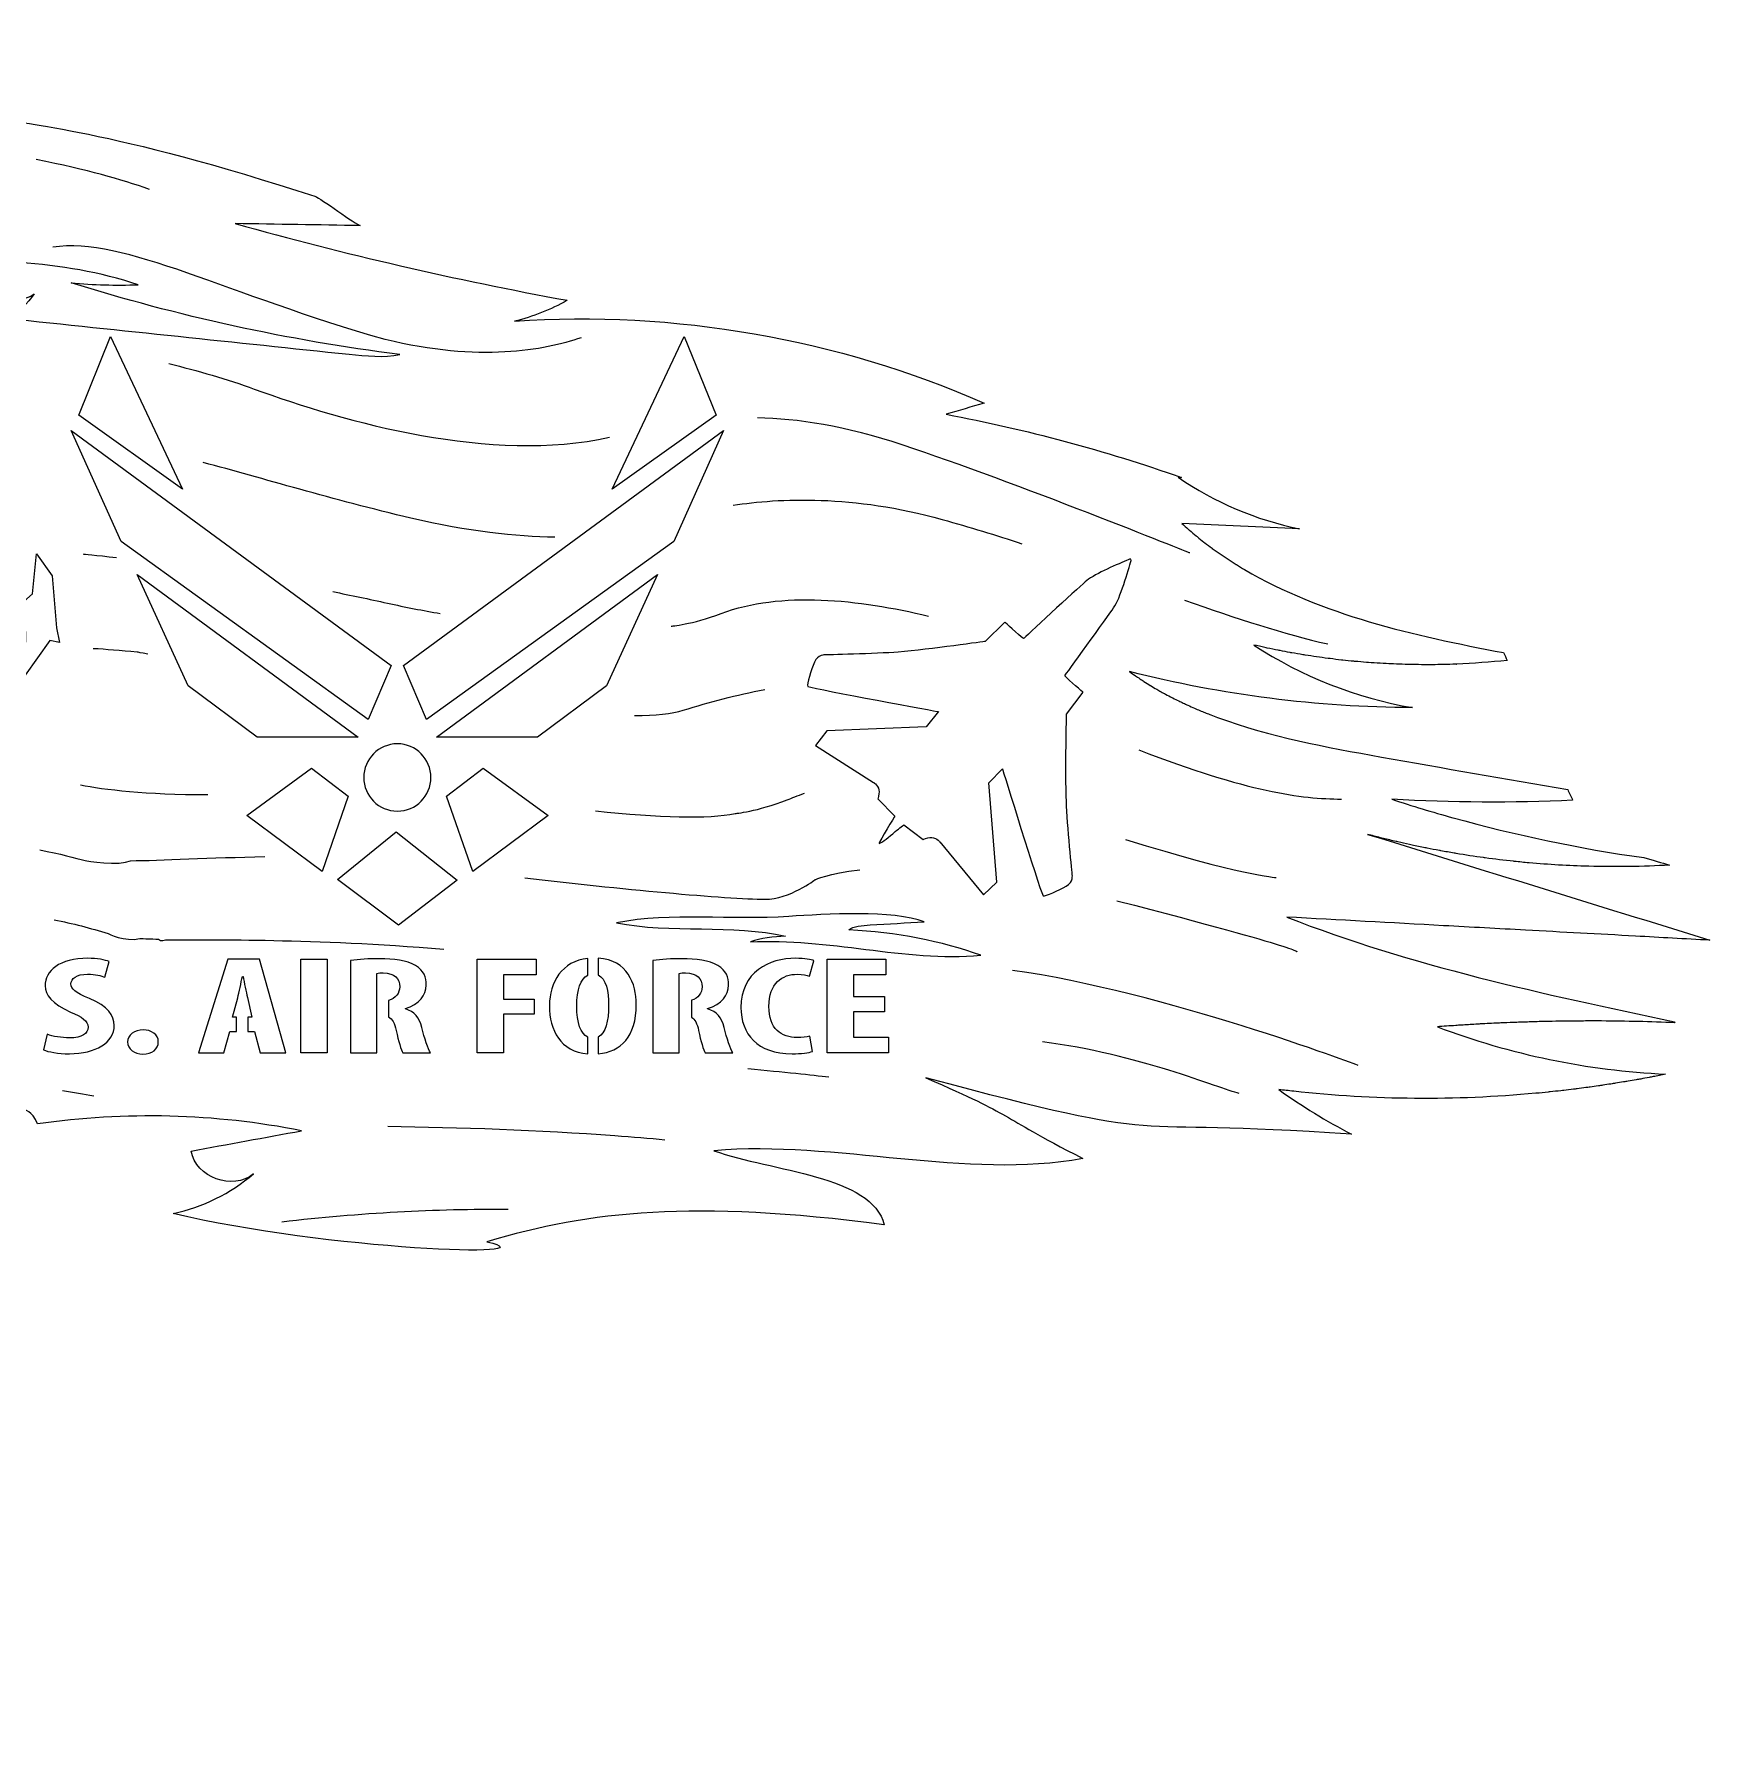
# Model space of a CAD drawing. Header units: inches. Extents: x 4.6 to 78.8, y -131.1 to -108.6.
# Drawn here: x 18.13 to 38.85, y -131.12 to -110.06 of the extents above; entities that cross this region are included whole.
import ezdxf

# ---------------------------------------------------------------- set-up
doc = ezdxf.new("R2010")
doc.units = ezdxf.units.IN
doc.header["$MEASUREMENT"] = 0
doc.layers.add('Layer 1', color=7, linetype='Continuous')

msp = doc.modelspace()

# ---------------------------------------------------------------- linework, layer by layer
at = {"layer": 'Layer 1', "color": 7, "lineweight": 5}
for points in [[(19.967, -115.682), (18.682, -114.766), (19.075, -113.796), (19.967, -115.682)], [(26.17, -113.796), (26.563, -114.766), (25.278, -115.682), (26.17, -113.796)], [(18.59, -114.958), (22.546, -117.86), (22.261, -118.529), (19.206, -116.328), (18.59, -114.958)], [(26.655, -114.958), (26.04, -116.328), (22.984, -118.529), (22.699, -117.86), (26.655, -114.958)], [(18.022, -117.981), (18.029, -117.441), (17.723, -117.315), (18.112, -116.977), (18.16, -116.48), (18.355, -116.752), (18.409, -117.395), (18.447, -117.576), (18.325, -117.55), (18.022, -117.981)], [(19.406, -116.736), (22.138, -118.745), (20.891, -118.745), (20.037, -118.114), (19.406, -116.736)], [(24.354, -118.745), (23.107, -118.745), (25.84, -116.736), (25.208, -118.114), (24.354, -118.745)], [(22.015, -119.476), (21.691, -120.407), (20.76, -119.715), (21.561, -119.13), (22.015, -119.476)], [(23.554, -120.407), (23.231, -119.476), (23.685, -119.13), (24.485, -119.715), (23.554, -120.407)], [(22.638, -121.069), (21.884, -120.507), (22.607, -119.915), (23.361, -120.515), (22.638, -121.069)], [(21.753, -122.65), (21.427, -122.65), (21.427, -121.49), (21.753, -121.49), (21.753, -122.65)], [(24.339, -121.686), (23.935, -121.686), (23.935, -121.984), (24.314, -121.984), (24.314, -122.171), (23.935, -122.171), (23.935, -122.65), (23.609, -122.65), (23.609, -121.49), (24.339, -121.49), (24.339, -121.686)], [(28.694, -122.65), (27.935, -122.65), (27.935, -121.49), (28.664, -121.49), (28.664, -121.686), (28.261, -121.686), (28.261, -121.953), (28.645, -121.953), (28.645, -122.14), (28.261, -122.14), (28.261, -122.453), (28.694, -122.453), (28.694, -122.65)]]:
    msp.add_lwpolyline(points, dxfattribs=at)
for points, knots in [([(35.776, -122.307), (35.836, -122.303), (35.896, -122.299), (35.956, -122.296), (35.975, -122.295), (35.993, -122.293), (36.012, -122.292), (36.086, -122.288), (36.16, -122.285), (36.235, -122.281), (36.257, -122.28), (36.279, -122.279), (36.301, -122.278), (36.356, -122.276), (36.411, -122.274), (36.465, -122.272), (36.492, -122.271), (36.519, -122.27), (36.546, -122.269), (36.61, -122.267), (36.675, -122.265), (36.739, -122.263), (36.766, -122.263), (36.793, -122.262), (36.819, -122.261), (36.875, -122.26), (36.93, -122.259), (36.986, -122.258), (37.018, -122.258), (37.05, -122.257), (37.082, -122.257), (37.127, -122.256), (37.172, -122.256), (37.218, -122.256), (37.249, -122.256), (37.28, -122.255), (37.312, -122.255), (37.378, -122.255), (37.445, -122.255), (37.511, -122.255), (37.814, -122.257), (38.116, -122.264), (38.418, -122.277), (38.416, -122.273), (38.414, -122.268), (38.412, -122.264), (36.791, -121.922), (35.163, -121.574), (33.62, -120.971), (34.266, -121.006), (34.912, -121.041), (35.559, -121.077), (35.559, -121.077), (35.559, -121.077), (35.559, -121.077), (35.896, -121.095), (36.234, -121.113), (36.571, -121.132), (37.024, -121.157), (37.477, -121.181), (37.93, -121.206), (38.237, -121.223), (38.544, -121.24), (38.851, -121.256), (37.441, -120.82), (36.03, -120.384), (34.619, -119.948), (34.672, -119.962), (34.725, -119.976), (34.778, -119.989), (34.79, -119.992), (34.802, -119.995), (34.814, -119.998), (34.866, -120.011), (34.919, -120.024), (34.972, -120.036), (34.978, -120.037), (34.985, -120.039), (34.991, -120.04), (35.04, -120.052), (35.089, -120.063), (35.138, -120.073), (35.148, -120.076), (35.158, -120.078), (35.168, -120.08), (35.221, -120.092), (35.275, -120.103), (35.328, -120.114), (35.337, -120.115), (35.345, -120.117), (35.354, -120.119), (35.405, -120.129), (35.456, -120.139), (35.506, -120.148), (35.512, -120.149), (35.517, -120.15), (35.523, -120.151), (35.578, -120.161), (35.633, -120.171), (35.689, -120.18), (35.697, -120.182), (35.706, -120.183), (35.714, -120.185), (35.827, -120.204), (35.94, -120.221), (36.053, -120.236), (36.06, -120.237), (36.067, -120.238), (36.074, -120.239), (36.19, -120.255), (36.307, -120.269), (36.423, -120.281), (36.427, -120.282), (36.431, -120.282), (36.435, -120.283), (36.495, -120.289), (36.554, -120.295), (36.613, -120.3), (36.614, -120.3), (36.614, -120.3), (36.615, -120.3), (36.736, -120.311), (36.858, -120.32), (36.979, -120.327), (36.981, -120.327), (36.983, -120.327), (36.985, -120.327), (37.106, -120.334), (37.226, -120.34), (37.347, -120.343), (37.349, -120.343), (37.351, -120.343), (37.354, -120.343), (37.687, -120.352), (38.02, -120.347), (38.353, -120.328), (38.256, -120.299), (38.15, -120.268), (38.033, -120.236), (37.238, -120.123), (36.45, -119.958), (35.677, -119.743), (35.676, -119.743), (35.675, -119.743), (35.674, -119.743), (35.421, -119.672), (35.169, -119.597), (34.918, -119.515), (35.663, -119.556), (36.409, -119.56), (37.154, -119.527), (37.134, -119.483), (37.113, -119.439), (37.093, -119.395), (36.325, -119.263), (35.557, -119.129), (34.79, -118.992), (34.108, -118.871), (33.41, -118.742), (32.763, -118.503), (32.763, -118.503), (32.764, -118.503), (32.764, -118.503), (32.763, -118.503), (32.762, -118.502), (32.761, -118.502), (32.735, -118.492), (32.708, -118.482), (32.682, -118.472), (32.671, -118.468), (32.661, -118.464), (32.65, -118.46), (32.631, -118.452), (32.613, -118.445), (32.594, -118.437), (32.584, -118.433), (32.573, -118.429), (32.562, -118.424), (32.54, -118.415), (32.517, -118.405), (32.495, -118.396), (32.489, -118.393), (32.483, -118.391), (32.478, -118.388), (32.451, -118.377), (32.424, -118.364), (32.397, -118.352), (32.387, -118.348), (32.378, -118.344), (32.369, -118.339), (32.349, -118.33), (32.33, -118.321), (32.311, -118.312), (32.301, -118.307), (32.292, -118.303), (32.283, -118.298), (32.258, -118.286), (32.234, -118.274), (32.21, -118.262), (32.207, -118.26), (32.204, -118.259), (32.2, -118.257), (32.174, -118.244), (32.147, -118.229), (32.12, -118.215), (32.112, -118.21), (32.104, -118.206), (32.095, -118.201), (32.076, -118.191), (32.056, -118.18), (32.037, -118.169), (32.028, -118.164), (32.02, -118.159), (32.012, -118.155), (31.986, -118.14), (31.961, -118.125), (31.935, -118.109), (31.934, -118.109), (31.933, -118.108), (31.932, -118.107), (31.906, -118.091), (31.88, -118.075), (31.854, -118.058), (31.846, -118.054), (31.839, -118.049), (31.831, -118.044), (31.812, -118.031), (31.793, -118.018), (31.774, -118.006), (31.766, -118), (31.759, -117.995), (31.751, -117.99), (31.725, -117.973), (31.7, -117.955), (31.675, -117.937), (32.817, -118.227), (33.996, -118.377), (35.175, -118.382), (34.477, -118.261), (33.804, -117.996), (33.212, -117.608), (33.257, -117.618), (33.303, -117.629), (33.349, -117.639), (33.359, -117.641), (33.369, -117.643), (33.378, -117.645), (33.423, -117.654), (33.468, -117.664), (33.513, -117.673), (33.521, -117.674), (33.528, -117.675), (33.536, -117.677), (33.577, -117.685), (33.619, -117.693), (33.661, -117.7), (33.668, -117.702), (33.675, -117.703), (33.682, -117.704), (33.728, -117.712), (33.773, -117.72), (33.819, -117.728), (33.828, -117.729), (33.837, -117.731), (33.847, -117.732), (33.941, -117.747), (34.035, -117.761), (34.13, -117.773), (34.138, -117.774), (34.146, -117.775), (34.155, -117.776), (34.201, -117.782), (34.248, -117.788), (34.295, -117.793), (34.301, -117.794), (34.307, -117.794), (34.313, -117.795), (34.358, -117.8), (34.403, -117.804), (34.448, -117.809), (34.453, -117.809), (34.457, -117.81), (34.462, -117.81), (34.51, -117.814), (34.557, -117.818), (34.605, -117.822), (34.613, -117.823), (34.62, -117.823), (34.628, -117.824), (34.725, -117.831), (34.822, -117.837), (34.919, -117.841), (34.926, -117.842), (34.932, -117.842), (34.939, -117.842), (34.987, -117.844), (35.035, -117.846), (35.084, -117.847), (35.088, -117.847), (35.093, -117.848), (35.098, -117.848), (35.145, -117.849), (35.192, -117.85), (35.24, -117.85), (35.243, -117.85), (35.246, -117.85), (35.249, -117.85), (35.297, -117.851), (35.346, -117.851), (35.394, -117.851), (35.402, -117.851), (35.409, -117.851), (35.416, -117.851), (35.513, -117.85), (35.61, -117.848), (35.707, -117.844), (35.711, -117.844), (35.716, -117.844), (35.72, -117.843), (35.72, -117.843), (35.72, -117.843), (35.719, -117.843), (35.928, -117.835), (36.137, -117.82), (36.345, -117.798), (36.33, -117.766), (36.315, -117.734), (36.3, -117.702), (35.188, -117.492), (34.052, -117.235), (33.098, -116.675), (33.098, -116.675), (33.098, -116.675), (33.098, -116.675), (33.064, -116.655), (33.03, -116.634), (32.996, -116.613), (32.996, -116.613), (32.995, -116.613), (32.995, -116.612), (32.894, -116.55), (32.795, -116.483), (32.698, -116.413), (32.697, -116.412), (32.696, -116.411), (32.695, -116.41), (32.665, -116.388), (32.635, -116.366), (32.605, -116.343), (32.602, -116.341), (32.598, -116.338), (32.595, -116.335), (32.566, -116.313), (32.538, -116.291), (32.51, -116.268), (32.506, -116.265), (32.502, -116.261), (32.498, -116.258), (32.47, -116.235), (32.442, -116.212), (32.415, -116.189), (32.412, -116.186), (32.408, -116.183), (32.405, -116.18), (32.377, -116.155), (32.348, -116.13), (32.321, -116.105), (32.806, -116.127), (33.292, -116.15), (33.778, -116.172), (33.241, -116.062), (32.726, -115.844), (32.275, -115.533), (32.289, -115.534), (32.303, -115.535), (32.317, -115.537), (31.37, -115.202), (30.396, -114.941), (29.409, -114.756), (29.565, -114.71), (29.721, -114.663), (29.877, -114.617), (28.061, -113.82), (26.05, -113.469), (24.071, -113.605), (24.299, -113.551), (24.519, -113.463), (24.722, -113.347), (23.341, -113.093), (21.971, -112.777), (20.618, -112.399), (21.133, -112.407), (21.647, -112.415), (22.162, -112.424), (22.118, -112.416), (21.657, -112.074), (21.613, -112.065), (19.096, -111.239), (17.924, -111.155), (17.753, -111.111), (17.753, -111.111), (17.768, -110.959), (17.768, -110.959), (17.768, -110.959), (17.625, -110.879), (17.625, -110.879), (17.568, -110.848), (17.51, -110.817), (17.451, -110.787), (16.922, -110.812), (16.392, -110.81), (15.863, -110.779), (15.863, -110.779), (15.863, -110.78), (15.863, -110.78), (15.863, -110.78), (15.898, -110.819), (15.898, -110.819), (15.909, -110.822), (15.919, -110.826), (15.93, -110.829), (15.93, -110.829), (16.312, -110.816), (16.312, -110.816), (16.312, -110.816), (16.208, -110.947), (16.208, -110.947), (16.333, -111.01), (16.452, -111.084), (16.563, -111.17), (16.452, -111.282), (16.281, -111.278), (16.12, -111.25), (16.12, -111.25), (16.244, -111.463), (16.244, -111.463), (16.244, -111.463), (15.85, -111.393), (15.85, -111.393), (15.85, -111.393), (15.542, -111.73), (15.542, -111.73), (15.542, -111.73), (15.549, -111.303), (15.549, -111.303), (15.549, -111.303), (15.266, -111.206), (15.266, -111.206), (15.266, -111.206), (15.42, -111.105), (15.42, -111.105), (15.095, -111.046), (14.768, -111), (14.44, -110.967), (14.44, -110.967), (14.374, -111.054), (14.374, -111.054), (14.374, -111.054), (14.564, -111.397), (14.564, -111.397), (14.564, -111.397), (14.167, -111.321), (14.167, -111.321), (14.167, -111.321), (13.86, -111.671), (13.86, -111.671), (13.86, -111.671), (13.867, -111.225), (13.867, -111.225), (13.867, -111.225), (13.579, -111.121), (13.579, -111.121), (13.579, -111.121), (13.867, -110.923), (13.867, -110.923), (13.867, -110.923), (13.867, -110.923), (13.867, -110.923), (13.516, -110.904), (13.165, -110.9), (12.814, -110.911), (12.814, -110.911), (12.691, -111.079), (12.691, -111.079), (12.691, -111.079), (12.883, -111.44), (12.883, -111.44), (12.883, -111.44), (12.483, -111.359), (12.483, -111.359), (12.483, -111.359), (12.177, -111.724), (12.177, -111.724), (12.177, -111.724), (12.183, -111.259), (12.183, -111.259), (12.183, -111.259), (11.891, -111.148), (11.891, -111.148), (11.891, -111.148), (12.171, -110.947), (12.171, -110.947), (11.948, -110.966), (11.725, -110.99), (11.504, -111.021), (11.643, -110.842), (11.782, -110.664), (11.921, -110.485), (11.177, -110.299), (10.394, -110.267), (9.637, -110.392), (9.751, -110.28), (9.864, -110.168), (9.978, -110.056), (9.239, -110.195), (8.464, -110.403), (7.657, -110.677), (6.514, -111.065), (5.534, -111.512), (4.86, -111.849), (4.606, -112.396), (4.719, -113.106), (4.854, -113.725), (4.904, -113.657), (4.954, -113.59), (5.003, -113.523), (5.375, -114.124), (5.501, -114.873), (5.347, -115.564), (5.298, -115.781), (5.222, -116.006), (5.281, -116.221), (5.331, -116.402), (5.469, -116.544), (5.567, -116.704), (5.666, -116.864), (5.722, -117.083), (5.608, -117.232), (5.895, -117.184), (6.163, -117.028), (6.347, -116.802), (6.323, -117.088), (6.37, -117.381), (6.484, -117.644), (6.533, -117.757), (6.595, -117.886), (6.543, -117.997), (6.532, -118.02), (6.518, -118.04), (6.501, -118.058), (6.501, -118.058), (6.732, -118.042), (6.732, -118.042), (6.732, -118.042), (6.463, -118.483), (6.463, -118.483), (6.463, -118.483), (6.661, -118.914), (6.661, -118.914), (6.661, -118.914), (6.248, -118.828), (6.248, -118.828), (6.248, -118.828), (6.102, -119.037), (6.102, -119.037), (6.102, -119.037), (6.102, -119.037), (6.102, -119.037), (6.116, -119.17), (6.145, -119.304), (6.182, -119.428), (6.311, -119.86), (6.503, -120.316), (6.366, -120.746), (6.58, -120.799), (6.793, -120.851), (7.006, -120.904), (6.764, -121.167), (6.506, -121.528), (6.665, -121.848), (6.709, -121.937), (6.782, -122.01), (6.857, -122.079), (7.225, -121.973), (7.606, -121.898), (7.981, -121.825), (7.825, -121.776), (7.669, -121.727), (7.513, -121.678), (8.529, -121.345), (9.745, -121.521), (10.574, -120.846), (10.409, -120.8), (10.445, -120.52), (10.604, -120.456), (10.763, -120.393), (10.942, -120.48), (11.074, -120.589), (11.206, -120.698), (11.324, -120.834), (11.486, -120.891), (11.63, -120.941), (11.787, -120.922), (11.938, -120.901), (12.251, -120.86), (12.564, -120.818), (12.876, -120.776), (12.544, -120.912), (12.212, -121.048), (11.88, -121.184), (12.195, -121.631), (13.699, -121.998), (13.038, -121.966), (12.741, -121.952), (12.444, -121.897), (12.149, -121.926), (11.641, -121.977), (11.195, -122.271), (10.771, -122.555), (10.977, -122.65), (10.934, -122.976), (10.768, -123.13), (10.602, -123.284), (10.369, -123.344), (10.187, -123.479), (10.039, -123.589), (9.926, -123.75), (9.758, -123.827), (9.529, -123.931), (9.229, -123.836), (9.103, -123.619), (9.475, -123.267), (9.864, -122.925), (10.218, -122.556), (9.725, -122.276), (10.401, -122.065), (10.443, -121.84), (10.521, -121.422), (9.515, -121.807), (9.276, -121.857), (8.545, -122.01), (7.814, -122.163), (7.083, -122.316), (7.112, -122.361), (7.134, -122.41), (7.142, -122.465), (7.444, -122.527), (7.668, -122.85), (7.619, -123.155), (7.602, -123.264), (7.555, -123.366), (7.508, -123.466), (7.311, -123.895), (7.113, -124.324), (6.915, -124.753), (6.629, -125.374), (6.335, -126.029), (6.386, -126.711), (6.534, -126.582), (6.817, -126.484), (6.878, -126.671), (6.893, -126.716), (6.885, -126.765), (6.877, -126.811), (6.803, -127.263), (6.729, -127.714), (6.655, -128.165), (6.11, -128.536), (5.532, -128.951), (5.323, -129.576), (5.606, -129.599), (5.893, -129.572), (6.166, -129.494), (6.151, -129.746), (6.045, -129.992), (5.872, -130.176), (5.949, -130.305), (5.946, -130.477), (5.864, -130.603), (6.022, -130.574), (6.187, -130.546), (6.339, -130.597), (6.491, -130.647), (6.621, -130.804), (6.583, -130.959), (6.544, -131.117), (11.405, -128.717), (12.904, -127.983), (13.04, -127.917), (13.18, -127.85), (13.324, -127.783), (13.483, -127.643), (13.633, -127.491), (13.771, -127.329), (12.904, -127.588), (13.397, -127.282), (12.529, -127.541), (13.695, -126.808), (13.604, -126.809), (14.927, -126.429), (15.212, -126.277), (15.473, -126.078), (15.692, -125.841), (14.962, -125.816), (14.231, -125.792), (13.501, -125.767), (13.461, -125.431), (13.893, -125.266), (14.227, -125.212), (15.272, -125.041), (16.305, -124.795), (17.315, -124.477), (16.98, -124.324), (16.63, -124.202), (16.273, -124.112), (16.492, -123.855), (16.903, -123.902), (17.2, -123.742), (17.614, -123.52), (17.694, -123.633), (17.738, -123.165), (17.879, -123.505), (18.032, -123.189), (18.173, -123.528), (19.256, -123.371), (20.366, -123.399), (21.439, -123.612), (20.983, -123.696), (20.527, -123.779), (20.072, -123.862), (20.13, -124.188), (20.589, -124.357), (20.844, -124.146), (20.559, -124.386), (20.215, -124.556), (19.851, -124.636), (21.756, -125.085), (24.608, -125.195), (23.73, -124.983), (25.023, -124.604), (26.265, -124.465), (28.643, -124.773), (28.492, -124.166), (27.257, -124.115), (26.535, -123.858), (28.054, -123.73), (29.658, -124.222), (31.099, -123.955), (29.971, -123.377), (30.32, -123.46), (29.156, -122.957), (32.34, -123.809), (31.381, -123.444), (34.42, -123.654), (34.108, -123.492), (33.808, -123.308), (33.522, -123.103), (33.583, -123.11), (33.644, -123.117), (33.705, -123.124), (33.705, -123.124), (33.705, -123.124), (33.705, -123.124), (34.698, -123.233), (35.702, -123.241), (36.697, -123.149), (36.698, -123.149), (36.7, -123.149), (36.701, -123.149), (36.752, -123.144), (36.802, -123.139), (36.852, -123.134), (36.861, -123.133), (36.869, -123.132), (36.878, -123.131), (36.921, -123.127), (36.964, -123.122), (37.008, -123.117), (37.02, -123.116), (37.033, -123.114), (37.046, -123.113), (37.085, -123.108), (37.124, -123.104), (37.163, -123.099), (37.178, -123.097), (37.193, -123.095), (37.208, -123.093), (37.245, -123.088), (37.281, -123.084), (37.318, -123.079), (37.335, -123.076), (37.352, -123.074), (37.369, -123.072), (37.403, -123.067), (37.438, -123.062), (37.472, -123.057), (37.491, -123.054), (37.509, -123.052), (37.527, -123.049), (37.561, -123.044), (37.594, -123.039), (37.627, -123.034), (37.646, -123.031), (37.665, -123.028), (37.684, -123.025), (37.717, -123.02), (37.75, -123.014), (37.783, -123.009), (37.802, -123.005), (37.821, -123.002), (37.84, -122.999), (37.873, -122.993), (37.907, -122.987), (37.94, -122.982), (37.958, -122.978), (37.977, -122.975), (37.996, -122.972), (38.031, -122.965), (38.066, -122.958), (38.101, -122.952), (38.118, -122.949), (38.134, -122.946), (38.15, -122.943), (38.201, -122.933), (38.253, -122.923), (38.304, -122.912), (37.34, -122.867), (36.383, -122.669), (35.481, -122.327), (35.557, -122.321), (35.634, -122.316), (35.71, -122.311), (35.732, -122.309), (35.754, -122.308), (35.776, -122.307)], [0, 0, 0, 0, 1, 1, 1, 2, 2, 2, 3, 3, 3, 4, 4, 4, 5, 5, 5, 6, 6, 6, 7, 7, 7, 8, 8, 8, 9, 9, 9, 10, 10, 10, 11, 11, 11, 12, 12, 12, 13, 13, 13, 14, 14, 14, 15, 15, 15, 16, 16, 16, 17, 17, 17, 18, 18, 18, 19, 19, 19, 20, 20, 20, 21, 21, 21, 22, 22, 22, 23, 23, 23, 24, 24, 24, 25, 25, 25, 26, 26, 26, 27, 27, 27, 28, 28, 28, 29, 29, 29, 30, 30, 30, 31, 31, 31, 32, 32, 32, 33, 33, 33, 34, 34, 34, 35, 35, 35, 36, 36, 36, 37, 37, 37, 38, 38, 38, 39, 39, 39, 40, 40, 40, 41, 41, 41, 42, 42, 42, 43, 43, 43, 44, 44, 44, 45, 45, 45, 46, 46, 46, 47, 47, 47, 48, 48, 48, 49, 49, 49, 50, 50, 50, 51, 51, 51, 52, 52, 52, 53, 53, 53, 54, 54, 54, 55, 55, 55, 56, 56, 56, 57, 57, 57, 58, 58, 58, 59, 59, 59, 60, 60, 60, 61, 61, 61, 62, 62, 62, 63, 63, 63, 64, 64, 64, 65, 65, 65, 66, 66, 66, 67, 67, 67, 68, 68, 68, 69, 69, 69, 70, 70, 70, 71, 71, 71, 72, 72, 72, 73, 73, 73, 74, 74, 74, 75, 75, 75, 76, 76, 76, 77, 77, 77, 78, 78, 78, 79, 79, 79, 80, 80, 80, 81, 81, 81, 82, 82, 82, 83, 83, 83, 84, 84, 84, 85, 85, 85, 86, 86, 86, 87, 87, 87, 88, 88, 88, 89, 89, 89, 90, 90, 90, 91, 91, 91, 92, 92, 92, 93, 93, 93, 94, 94, 94, 95, 95, 95, 96, 96, 96, 97, 97, 97, 98, 98, 98, 99, 99, 99, 100, 100, 100, 101, 101, 101, 102, 102, 102, 103, 103, 103, 104, 104, 104, 105, 105, 105, 106, 106, 106, 107, 107, 107, 108, 108, 108, 109, 109, 109, 110, 110, 110, 111, 111, 111, 112, 112, 112, 113, 113, 113, 114, 114, 114, 115, 115, 115, 116, 116, 116, 117, 117, 117, 118, 118, 118, 119, 119, 119, 120, 120, 120, 121, 121, 121, 122, 122, 122, 123, 123, 123, 124, 124, 124, 125, 125, 125, 126, 126, 126, 127, 127, 127, 128, 128, 128, 129, 129, 129, 130, 130, 130, 131, 131, 131, 132, 132, 132, 133, 133, 133, 134, 134, 134, 135, 135, 135, 136, 136, 136, 137, 137, 137, 138, 138, 138, 139, 139, 139, 140, 140, 140, 141, 141, 141, 142, 142, 142, 143, 143, 143, 144, 144, 144, 145, 145, 145, 146, 146, 146, 147, 147, 147, 148, 148, 148, 149, 149, 149, 150, 150, 150, 151, 151, 151, 152, 152, 152, 153, 153, 153, 154, 154, 154, 155, 155, 155, 156, 156, 156, 157, 157, 157, 158, 158, 158, 159, 159, 159, 160, 160, 160, 161, 161, 161, 162, 162, 162, 163, 163, 163, 164, 164, 164, 165, 165, 165, 166, 166, 166, 167, 167, 167, 168, 168, 168, 169, 169, 169, 170, 170, 170, 171, 171, 171, 172, 172, 172, 173, 173, 173, 174, 174, 174, 175, 175, 175, 176, 176, 176, 177, 177, 177, 178, 178, 178, 179, 179, 179, 180, 180, 180, 181, 181, 181, 182, 182, 182, 183, 183, 183, 184, 184, 184, 185, 185, 185, 186, 186, 186, 187, 187, 187, 188, 188, 188, 189, 189, 189, 190, 190, 190, 191, 191, 191, 192, 192, 192, 193, 193, 193, 194, 194, 194, 195, 195, 195, 196, 196, 196, 197, 197, 197, 198, 198, 198, 199, 199, 199, 200, 200, 200, 201, 201, 201, 202, 202, 202, 203, 203, 203, 204, 204, 204, 205, 205, 205, 206, 206, 206, 207, 207, 207, 208, 208, 208, 209, 209, 209, 210, 210, 210, 211, 211, 211, 212, 212, 212, 213, 213, 213, 214, 214, 214, 215, 215, 215, 216, 216, 216, 217, 217, 217, 218, 218, 218, 219, 219, 219, 220, 220, 220, 221, 221, 221, 222, 222, 222, 223, 223, 223, 224, 224, 224, 225, 225, 225, 226, 226, 226, 227, 227, 227, 228, 228, 228, 229, 229, 229, 230, 230, 230, 231, 231, 231, 232, 232, 232, 233, 233, 233, 234, 234, 234, 235, 235, 235, 236, 236, 236, 237, 237, 237, 238, 238, 238, 239, 239, 239, 240, 240, 240, 241, 241, 241, 242, 242, 242, 243, 243, 243, 244, 244, 244, 245, 245, 245, 246, 246, 246, 247, 247, 247, 248, 248, 248, 249, 249, 249, 250, 250, 250, 251, 251, 251, 252, 252, 252, 253, 253, 253, 254, 254, 254, 255, 255, 255, 256, 256, 256, 257, 257, 257, 258, 258, 258, 259, 259, 259, 260, 260, 260, 261, 261, 261, 262, 262, 262, 263, 263, 263, 264, 264, 264, 265, 265, 265, 266, 266, 266, 267, 267, 267, 268, 268, 268, 269, 269, 269, 270, 270, 270, 271, 271, 271, 272, 272, 272, 273, 273, 273, 274, 274, 274, 275, 275, 275, 276, 276, 276, 277, 277, 277, 278, 278, 278, 278]), ([(16.332, -112.848), (16.332, -112.848), (16.35, -112.573), (16.35, -112.573), (16.35, -112.573), (16.076, -112.49), (16.076, -112.49), (16.076, -112.49), (16.447, -112.272), (16.447, -112.272), (16.447, -112.272), (16.513, -111.92), (16.513, -111.92), (16.513, -111.92), (16.733, -112.148), (16.733, -112.148), (16.733, -112.148), (17.13, -112.13), (17.13, -112.13), (17.13, -112.13), (16.863, -112.418), (16.863, -112.418), (16.863, -112.418), (17.038, -112.709), (17.038, -112.709), (17.038, -112.709), (16.644, -112.65), (16.644, -112.65), (16.644, -112.65), (16.447, -112.836), (16.447, -112.836), (16.52, -112.829), (16.59, -112.822), (16.656, -112.814), (16.596, -112.875), (16.526, -112.929), (16.457, -112.985), (17.434, -112.791), (18.482, -112.85), (19.417, -113.154), (19.141, -113.165), (18.864, -113.157), (18.589, -113.129), (19.901, -113.543), (21.267, -113.841), (22.655, -114.017), (22.451, -114.057), (22.236, -114.036), (22.028, -114.014), (20.618, -113.866), (19.208, -113.718), (17.798, -113.57), (17.939, -113.495), (18.056, -113.389), (18.13, -113.265), (18.015, -113.457), (16.133, -113.362), (15.854, -113.358), (15.373, -113.352), (14.619, -113.418), (14.191, -113.238), (14.716, -112.982), (15.639, -112.915), (16.332, -112.848)], [0, 0, 0, 0, 1, 1, 1, 2, 2, 2, 3, 3, 3, 4, 4, 4, 5, 5, 5, 6, 6, 6, 7, 7, 7, 8, 8, 8, 9, 9, 9, 10, 10, 10, 11, 11, 11, 12, 12, 12, 13, 13, 13, 14, 14, 14, 15, 15, 15, 16, 16, 16, 17, 17, 17, 18, 18, 18, 19, 19, 19, 20, 20, 20, 21, 21, 21, 21]), ([(24.893, -113.81), (24.443, -113.966), (23.635, -114.115), (22.473, -113.832), (20.535, -113.285), (19.239, -112.559), (18.363, -112.69)], [0, 0, 0, 0, 1, 1, 1, 2, 2, 2, 2]), ([(19.795, -114.129), (20.152, -114.217), (20.52, -114.322), (20.853, -114.444), (21.961, -114.85), (23.798, -115.367), (25.245, -115.04)], [0, 0, 0, 0, 1, 1, 1, 2, 2, 2, 2]), ([(32.419, -116.47), (32.419, -116.47), (30.252, -115.595), (28.876, -115.137), (28.155, -114.896), (27.568, -114.81), (27.074, -114.801)], [0, 0, 0, 0, 1, 1, 1, 2, 2, 2, 2]), ([(24.569, -116.276), (24.092, -116.267), (23.494, -116.207), (22.791, -116.04), (21.822, -115.811), (20.952, -115.545), (20.222, -115.352)], [0, 0, 0, 0, 1, 1, 1, 2, 2, 2, 2]), ([(26.775, -115.88), (27.336, -115.793), (28.256, -115.747), (29.36, -116.056), (29.696, -116.15), (30.024, -116.251), (30.345, -116.355)], [0, 0, 0, 0, 1, 1, 1, 2, 2, 2, 2]), ([(31.101, -118.192), (31.101, -118.192), (30.896, -118.462), (30.896, -118.462), (30.896, -118.462), (30.881, -119.149), (30.894, -119.546), (30.905, -119.818), (30.967, -120.447), (30.967, -120.447), (30.967, -120.447), (30.985, -120.536), (30.893, -120.589), (30.801, -120.642), (30.636, -120.717), (30.606, -120.707), (30.549, -120.581), (30.103, -119.138), (30.103, -119.138), (30.103, -119.138), (29.935, -119.312), (29.935, -119.312), (29.935, -119.312), (30.034, -120.538), (30.034, -120.538), (30.034, -120.538), (29.871, -120.697), (29.871, -120.697), (29.871, -120.697), (29.33, -120.042), (29.33, -120.042), (29.33, -120.042), (29.273, -119.972), (29.205, -119.987), (29.177, -119.991), (29.124, -120.011), (29.124, -120.011), (29.124, -120.011), (28.885, -119.83), (28.885, -119.83), (28.885, -119.83), (28.835, -119.869), (28.776, -119.914), (28.697, -119.985), (28.628, -120.038), (28.578, -120.063), (28.579, -120.059), (28.578, -120.058), (28.578, -120.056), (28.585, -120.035), (28.773, -119.723), (28.773, -119.723), (28.773, -119.723), (28.565, -119.508), (28.565, -119.508), (28.565, -119.508), (28.578, -119.452), (28.578, -119.424), (28.585, -119.355), (28.509, -119.306), (28.509, -119.306), (28.509, -119.306), (27.794, -118.848), (27.794, -118.848), (27.794, -118.848), (27.933, -118.667), (27.933, -118.667), (27.933, -118.667), (29.162, -118.619), (29.162, -118.619), (29.162, -118.619), (29.315, -118.431), (29.315, -118.431), (29.315, -118.431), (27.828, -118.16), (27.696, -118.119), (27.683, -118.091), (27.738, -117.917), (27.78, -117.82), (27.821, -117.723), (27.912, -117.73), (27.912, -117.73), (27.912, -117.73), (28.544, -117.716), (28.815, -117.695), (29.21, -117.66), (29.891, -117.563), (29.891, -117.563), (29.891, -117.563), (30.134, -117.327), (30.134, -117.327), (30.134, -117.327), (30.301, -117.48), (30.363, -117.529), (30.363, -117.529), (31.023, -116.917), (31.127, -116.827), (31.214, -116.746), (31.497, -116.622), (31.638, -116.563), (31.659, -116.555), (31.699, -116.533), (31.694, -116.561), (31.661, -116.68), (31.558, -117.039), (31.479, -117.147), (31.402, -117.261), (30.874, -117.989), (30.874, -117.989), (30.93, -118.045), (31.101, -118.192), (31.101, -118.192)], [0, 0, 0, 0, 1, 1, 1, 2, 2, 2, 3, 3, 3, 4, 4, 4, 5, 5, 5, 6, 6, 6, 7, 7, 7, 8, 8, 8, 9, 9, 9, 10, 10, 10, 11, 11, 11, 12, 12, 12, 13, 13, 13, 14, 14, 14, 15, 15, 15, 16, 16, 16, 17, 17, 17, 18, 18, 18, 19, 19, 19, 20, 20, 20, 21, 21, 21, 22, 22, 22, 23, 23, 23, 24, 24, 24, 25, 25, 25, 26, 26, 26, 27, 27, 27, 28, 28, 28, 29, 29, 29, 30, 30, 30, 31, 31, 31, 32, 32, 32, 33, 33, 33, 34, 34, 34, 35, 35, 35, 36, 36, 36, 37, 37, 37, 37]), ([(21.824, -116.948), (22.045, -116.992), (22.271, -117.039), (22.499, -117.09), (22.722, -117.139), (22.941, -117.182), (23.153, -117.218)], [0, 0, 0, 0, 1, 1, 1, 2, 2, 2, 2]), ([(26.008, -117.375), (26.008, -117.375), (26.262, -117.355), (26.626, -117.218), (27.365, -116.94), (28.328, -117.042), (29.19, -117.251)], [0, 0, 0, 0, 1, 1, 1, 2, 2, 2, 2]), ([(18.863, -117.649), (19.016, -117.658), (19.199, -117.673), (19.405, -117.692), (19.405, -117.692), (19.451, -117.701), (19.536, -117.716)], [0, 0, 0, 0, 1, 1, 1, 2, 2, 2, 2]), ([(25.555, -118.48), (25.813, -118.477), (26.02, -118.457), (26.156, -118.415), (26.486, -118.313), (26.81, -118.222), (27.167, -118.159)], [0, 0, 0, 0, 1, 1, 1, 2, 2, 2, 2]), ([(23.038, -119.245), (23.038, -119.475), (22.852, -119.661), (22.623, -119.661), (22.393, -119.661), (22.207, -119.475), (22.207, -119.245), (22.207, -119.016), (22.393, -118.829), (22.623, -118.829), (22.852, -118.829), (23.038, -119.016), (23.038, -119.245)], [0, 0, 0, 0, 1, 1, 1, 2, 2, 2, 3, 3, 3, 4, 4, 4, 4]), ([(25.073, -119.658), (25.856, -119.742), (26.471, -119.76), (26.798, -119.69), (26.798, -119.69), (27.066, -119.668), (27.444, -119.521), (27.499, -119.499), (27.568, -119.47), (27.655, -119.44)], [0, 0, 0, 0, 1, 1, 1, 2, 2, 2, 3, 3, 3, 3]), ([(18.202, -120.139), (18.453, -120.19), (18.643, -120.239), (18.763, -120.273), (18.763, -120.273), (19.196, -120.342), (19.321, -120.274), (19.692, -120.271), (20.322, -120.236), (20.984, -120.223)], [0, 0, 0, 0, 1, 1, 1, 2, 2, 2, 3, 3, 3, 3]), ([(24.197, -120.487), (25.341, -120.621), (26.704, -120.748), (27.168, -120.75), (27.473, -120.751), (27.787, -120.508), (27.787, -120.508), (27.787, -120.508), (27.955, -120.429), (28.339, -120.385)], [0, 0, 0, 0, 1, 1, 1, 2, 2, 2, 3, 3, 3, 3]), ([(26.987, -121.277), (27.117, -121.234), (27.269, -121.209), (27.423, -121.207), (26.774, -121.055), (25.993, -121.176), (25.332, -121.041), (26.005, -120.911), (26.754, -121.012), (27.464, -120.963), (27.905, -120.932), (28.761, -120.882), (29.138, -121.029), (28.915, -121.042), (28.691, -121.055), (28.468, -121.068), (28.37, -121.073), (28.258, -121.083), (28.206, -121.128), (28.788, -121.159), (29.354, -121.268), (29.836, -121.443), (28.888, -121.525), (27.943, -121.223), (26.987, -121.277)], [0, 0, 0, 0, 1, 1, 1, 2, 2, 2, 3, 3, 3, 4, 4, 4, 5, 5, 5, 6, 6, 6, 7, 7, 7, 8, 8, 8, 8]), ([(18.379, -121.004), (18.607, -121.049), (18.829, -121.106), (19.045, -121.175), (19.045, -121.175), (19.25, -121.279), (19.44, -121.236), (19.444, -121.235), (19.669, -121.243), (19.671, -121.245), (19.695, -121.275), (19.746, -121.25), (19.784, -121.25), (20.384, -121.255), (21.542, -121.233), (23.198, -121.366)], [0, 0, 0, 0, 1, 1, 1, 2, 2, 2, 3, 3, 3, 4, 4, 4, 5, 5, 5, 5]), ([(18.567, -122.66), (18.432, -122.66), (18.301, -122.636), (18.246, -122.613), (18.246, -122.613), (18.293, -122.419), (18.293, -122.419), (18.36, -122.445), (18.475, -122.464), (18.569, -122.464), (18.724, -122.464), (18.798, -122.409), (18.798, -122.333), (18.798, -122.249), (18.724, -122.207), (18.582, -122.144), (18.353, -122.047), (18.266, -121.925), (18.266, -121.82), (18.266, -121.634), (18.445, -121.48), (18.796, -121.48), (18.905, -121.48), (19.01, -121.5), (19.06, -121.521), (19.06, -121.521), (19.007, -121.715), (19.007, -121.715), (18.96, -121.695), (18.888, -121.676), (18.793, -121.676), (18.654, -121.676), (18.587, -121.734), (18.587, -121.796), (18.587, -121.865), (18.637, -121.901), (18.818, -121.977), (19.04, -122.07), (19.122, -122.187), (19.122, -122.309), (19.122, -122.52), (18.895, -122.66), (18.567, -122.66)], [0, 0, 0, 0, 1, 1, 1, 2, 2, 2, 3, 3, 3, 4, 4, 4, 5, 5, 5, 6, 6, 6, 7, 7, 7, 8, 8, 8, 9, 9, 9, 10, 10, 10, 11, 11, 11, 12, 12, 12, 13, 13, 13, 14, 14, 14, 14]), ([(20.926, -122.65), (20.926, -122.65), (20.854, -122.385), (20.854, -122.385), (20.854, -122.385), (20.773, -122.385), (20.773, -122.385), (20.773, -122.385), (20.773, -122.209), (20.773, -122.209), (20.773, -122.209), (20.824, -122.209), (20.824, -122.209), (20.824, -122.209), (20.77, -121.966), (20.77, -121.966), (20.752, -121.896), (20.73, -121.781), (20.715, -121.703), (20.715, -121.703), (20.707, -121.703), (20.707, -121.703), (20.69, -121.781), (20.665, -121.901), (20.648, -121.968), (20.648, -121.968), (20.585, -122.209), (20.585, -122.209), (20.585, -122.209), (20.634, -122.209), (20.634, -122.209), (20.634, -122.209), (20.634, -122.385), (20.634, -122.385), (20.634, -122.385), (20.553, -122.385), (20.553, -122.385), (20.553, -122.385), (20.478, -122.65), (20.478, -122.65), (20.478, -122.65), (20.162, -122.65), (20.162, -122.65), (20.162, -122.65), (20.526, -121.49), (20.526, -121.49), (20.526, -121.49), (20.916, -121.49), (20.916, -121.49), (20.916, -121.49), (21.242, -122.65), (21.242, -122.65), (21.242, -122.65), (20.926, -122.65), (20.926, -122.65)], [0, 0, 0, 0, 1, 1, 1, 2, 2, 2, 3, 3, 3, 4, 4, 4, 5, 5, 5, 6, 6, 6, 7, 7, 7, 8, 8, 8, 9, 9, 9, 10, 10, 10, 11, 11, 11, 12, 12, 12, 13, 13, 13, 14, 14, 14, 15, 15, 15, 16, 16, 16, 17, 17, 17, 18, 18, 18, 18]), ([(22.691, -122.65), (22.671, -122.617), (22.634, -122.5), (22.609, -122.373), (22.59, -122.279), (22.561, -122.229), (22.514, -122.205), (22.514, -122.205), (22.514, -122.001), (22.514, -122.001), (22.602, -121.976), (22.651, -121.911), (22.651, -121.832), (22.651, -121.734), (22.594, -121.664), (22.447, -121.66), (22.42, -121.66), (22.387, -121.662), (22.37, -121.667), (22.37, -121.667), (22.37, -122.65), (22.37, -122.65), (22.37, -122.65), (22.044, -122.65), (22.044, -122.65), (22.044, -122.65), (22.044, -121.507), (22.044, -121.507), (22.146, -121.493), (22.275, -121.485), (22.4, -121.485), (22.579, -121.485), (22.738, -121.502), (22.848, -121.571), (22.95, -121.634), (22.98, -121.712), (22.98, -121.812), (22.98, -121.936), (22.893, -122.047), (22.721, -122.102), (22.721, -122.102), (22.721, -122.106), (22.721, -122.106), (22.835, -122.137), (22.893, -122.211), (22.925, -122.335), (22.957, -122.464), (23.002, -122.606), (23.032, -122.65), (23.032, -122.65), (22.691, -122.65), (22.691, -122.65)], [0, 0, 0, 0, 1, 1, 1, 2, 2, 2, 3, 3, 3, 4, 4, 4, 5, 5, 5, 6, 6, 6, 7, 7, 7, 8, 8, 8, 9, 9, 9, 10, 10, 10, 11, 11, 11, 12, 12, 12, 13, 13, 13, 14, 14, 14, 15, 15, 15, 16, 16, 16, 17, 17, 17, 17]), ([(24.503, -122.066), (24.503, -121.773), (24.659, -121.517), (24.977, -121.481), (24.977, -121.481), (24.977, -121.687), (24.977, -121.687), (24.889, -121.731), (24.841, -121.867), (24.841, -122.07), (24.841, -122.283), (24.889, -122.411), (24.977, -122.453), (24.977, -122.453), (24.977, -122.661), (24.977, -122.661), (24.638, -122.635), (24.503, -122.368), (24.503, -122.066)], [0, 0, 0, 0, 1, 1, 1, 2, 2, 2, 3, 3, 3, 4, 4, 4, 5, 5, 5, 6, 6, 6, 6]), ([(25.106, -122.66), (25.106, -122.66), (25.106, -122.454), (25.106, -122.454), (25.198, -122.409), (25.235, -122.256), (25.235, -122.059), (25.235, -121.889), (25.203, -121.732), (25.106, -121.686), (25.106, -121.686), (25.106, -121.478), (25.106, -121.478), (25.471, -121.503), (25.576, -121.796), (25.576, -122.049), (25.576, -122.452), (25.386, -122.634), (25.106, -122.66)], [0, 0, 0, 0, 1, 1, 1, 2, 2, 2, 3, 3, 3, 4, 4, 4, 5, 5, 5, 6, 6, 6, 6]), ([(26.429, -122.65), (26.409, -122.617), (26.372, -122.5), (26.347, -122.373), (26.329, -122.284), (26.302, -122.234), (26.259, -122.209), (26.259, -122.209), (26.259, -121.999), (26.259, -121.999), (26.343, -121.973), (26.39, -121.909), (26.39, -121.832), (26.39, -121.734), (26.332, -121.664), (26.185, -121.66), (26.158, -121.66), (26.126, -121.662), (26.108, -121.667), (26.108, -121.667), (26.108, -122.65), (26.108, -122.65), (26.108, -122.65), (25.782, -122.65), (25.782, -122.65), (25.782, -122.65), (25.782, -121.507), (25.782, -121.507), (25.884, -121.493), (26.014, -121.485), (26.138, -121.485), (26.317, -121.485), (26.477, -121.502), (26.586, -121.571), (26.688, -121.634), (26.718, -121.712), (26.718, -121.812), (26.718, -121.936), (26.631, -122.047), (26.459, -122.102), (26.459, -122.102), (26.459, -122.106), (26.459, -122.106), (26.574, -122.137), (26.631, -122.211), (26.663, -122.335), (26.696, -122.464), (26.741, -122.606), (26.77, -122.65), (26.77, -122.65), (26.429, -122.65), (26.429, -122.65)], [0, 0, 0, 0, 1, 1, 1, 2, 2, 2, 3, 3, 3, 4, 4, 4, 5, 5, 5, 6, 6, 6, 7, 7, 7, 8, 8, 8, 9, 9, 9, 10, 10, 10, 11, 11, 11, 12, 12, 12, 13, 13, 13, 14, 14, 14, 15, 15, 15, 16, 16, 16, 17, 17, 17, 17]), ([(27.567, -122.46), (27.622, -122.46), (27.684, -122.452), (27.724, -122.443), (27.724, -122.443), (27.756, -122.632), (27.756, -122.632), (27.709, -122.648), (27.617, -122.66), (27.502, -122.66), (27.074, -122.66), (26.87, -122.416), (26.87, -122.087), (26.87, -121.65), (27.221, -121.48), (27.547, -121.48), (27.661, -121.48), (27.741, -121.495), (27.773, -121.511), (27.773, -121.511), (27.719, -121.7), (27.719, -121.7), (27.681, -121.688), (27.639, -121.677), (27.567, -121.677), (27.383, -121.677), (27.216, -121.788), (27.216, -122.075), (27.216, -122.352), (27.368, -122.46), (27.567, -122.46)], [0, 0, 0, 0, 1, 1, 1, 2, 2, 2, 3, 3, 3, 4, 4, 4, 5, 5, 5, 6, 6, 6, 7, 7, 7, 8, 8, 8, 9, 9, 9, 10, 10, 10, 10]), ([(19.475, -122.663), (19.373, -122.663), (19.286, -122.605), (19.286, -122.514), (19.286, -122.428), (19.378, -122.364), (19.478, -122.364), (19.582, -122.364), (19.667, -122.421), (19.667, -122.514), (19.667, -122.605), (19.59, -122.663), (19.475, -122.663)], [0, 0, 0, 0, 1, 1, 1, 2, 2, 2, 3, 3, 3, 4, 4, 4, 4]), ([(22.506, -123.557), (23.373, -123.569), (24.377, -123.601), (25.313, -123.671), (25.532, -123.687), (25.738, -123.704), (25.931, -123.722)], [0, 0, 0, 0, 1, 1, 1, 2, 2, 2, 2])]:
    msp.add_open_spline(points, degree=3, knots=knots, dxfattribs=at)
for points in [[(19.559, -111.976), (19.192, -111.849), (18.808, -111.737), (18.155, -111.607)], [(18.738, -116.482), (18.738, -116.482), (18.889, -116.497), (19.151, -116.527)], [(32.353, -117.052), (32.997, -117.278), (33.591, -117.474), (34.127, -117.595)], [(31.791, -118.905), (33.143, -119.425), (33.801, -119.51), (34.294, -119.512)], [(18.703, -119.337), (18.998, -119.393), (19.505, -119.457), (20.28, -119.457)], [(31.626, -120.011), (33.034, -120.449), (33.49, -120.483), (33.49, -120.483)], [(31.52, -120.768), (33.91, -121.388), (33.74, -121.399), (33.74, -121.399)], [(34.502, -122.804), (34.502, -122.804), (32.097, -121.891), (30.23, -121.63)], [(33.031, -123.15), (32.791, -123.094), (31.762, -122.656), (30.601, -122.514)], [(27.956, -122.949), (27.753, -122.927), (27.404, -122.89), (26.954, -122.846)], [(18.868, -123.183), (18.746, -123.161), (18.617, -123.139), (18.482, -123.119)], [(23.992, -124.583), (23.107, -124.582), (22.159, -124.626), (21.195, -124.741)]]:
    msp.add_open_spline(points, degree=3, dxfattribs=at)

doc.saveas('drawing.dxf')
